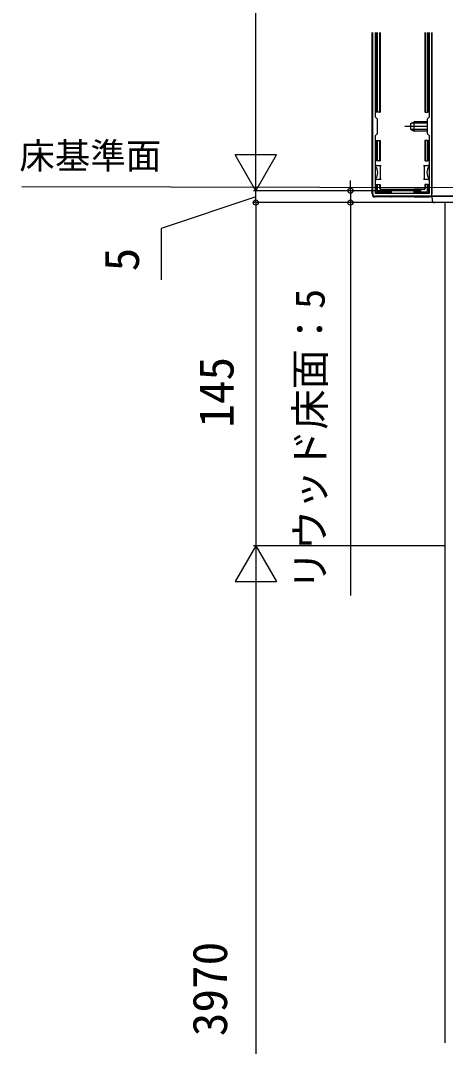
# Model space of a CAD drawing. Units: millimetres, scale not verified. Extents: x -875 to 875, y -1305 to 1298.
# Drawn here: x -246 to -66.2, y 283.4 to 717 of the extents above; entities that cross this region are included whole.
import ezdxf
from ezdxf.enums import TextEntityAlignment as Align

# ---------------------------------------------------------------- set-up
doc = ezdxf.new("R2010")
doc.units = ezdxf.units.MM
doc.header["$LTSCALE"] = 8
for name, color, linetype in [('0-1_USER1', 3, 'Continuous'), ('0-2_YKK_11', 7, 'Continuous'), ('0-3_YKK_12', 2, 'Continuous'), ('0-4_YKK_13', 4, 'Continuous'), ('0-5_YKK_D', 6, 'Continuous')]:
    doc.layers.add(name, color=color, linetype=linetype)
doc.styles.add('ＭＳ ゴシック', font='')
doc.styles.get('ＭＳ ゴシック').set_extended_font_data('MS Gothic')

msp = doc.modelspace()

# ---------------------------------------------------------------- linework, layer by layer
at = {"layer": '0-2_YKK_11'}
for p, q in [((-97, 643.7), (-97, 711.95)), ((-72, 711.95), (-72, 643.7)), ((-73, 642.7), (-96, 642.7))]:
    msp.add_line(p, q, dxfattribs=at)
msp.add_lwpolyline([(-73.1, 711.95), (-73.1, 676.1), (-74, 675.2), (-74, 669.2), (-73.1, 668.3), (-73.1, 643.8), (-95.9, 643.8), (-95.9, 668.3), (-95, 669.2), (-95, 675.2), (-95.9, 676.1), (-95.9, 711.95)], dxfattribs=at)
for centre, start, end in [((-96, 643.7), 180, 270), ((-73, 643.7), 270, 0)]:
    msp.add_arc(centre, 1, start, end, dxfattribs=at)
at = {"layer": '0-3_YKK_12'}
for p, q in [((-72, 642.7), (-72, 711.95)), ((561, 645), (-245.505, 646.637)), ((-72, 642.7), (-44.5, 642.7)), ((-66.5, 640), (-66.5, 285))]:
    msp.add_line(p, q, dxfattribs=at)
at = {"layer": '0-4_YKK_13'}
for p, q in [((-97.3, 643.698), (-97.3, 711.95)), ((-95.6, 678.2), (-95.6, 711.95)), ((-95.1, 711.95), (-95.1, 678.2)), ((-94.1, 711.95), (-94.1, 678.2)), ((-93.952, 711.95), (-93.952, 678.2)), ((-75.048, 711.95), (-75.048, 678.2)), ((-74.9, 711.95), (-74.9, 678.2)), ((-73.9, 678.2), (-73.9, 711.95)), ((-73.4, 711.95), (-73.4, 678.2)), ((-95.1, 678.2), (-95.6, 678.2)), ((-94.1, 678.2), (-95.1, 678.2)), ((-94.1, 678.2), (-93.952, 678.2)), ((-74.9, 678.2), (-75.048, 678.2)), ((-74.9, 678.2), (-73.9, 678.2)), ((-73.4, 678.2), (-73.9, 678.2)), ((-74, 672.2), (-83.4, 672.2)), ((-80.9, 673.5), (-79.5, 674.2)), ((-80.9, 670.9), (-80.9, 673.5)), ((-74, 673.546), (-80.809, 673.546)), ((-74, 674.2), (-79.5, 674.2)), ((-80.9, 670.9), (-79.5, 670.2)), ((-74, 670.854), (-80.809, 670.854)), ((-95.6, 657.7), (-95.6, 666.2)), ((-95.6, 666.2), (-95.1, 666.2)), ((-95.1, 666.2), (-95.1, 657.7)), ((-95.1, 666.2), (-94.1, 666.2)), ((-94.1, 666.2), (-93.952, 666.2)), ((-93.952, 666.2), (-93.952, 657.7)), ((-75.048, 666.2), (-75.048, 657.7)), ((-74.9, 666.2), (-75.048, 666.2)), ((-74.9, 666.2), (-74.9, 657.7)), ((-73.9, 666.2), (-73.4, 666.2)), ((-73.4, 666.2), (-73.4, 657.7)), ((-95.4, 655.7), (-95.9, 655.7)), ((-95.1, 657.7), (-95.6, 657.7)), ((-94.1, 657.7), (-93.952, 657.7)), ((-93.9, 655.7), (-93.4, 655.7)), ((-75.6, 655.7), (-75.1, 655.7)), ((-74.9, 657.7), (-75.048, 657.7)), ((-74.9, 657.7), (-73.9, 657.7)), ((-73.4, 657.7), (-73.9, 657.7)), ((-73.1, 655.7), (-73.6, 655.7)), ((-95.9, 649.7), (-95.4, 649.7)), ((-95.6, 644.5), (-95.6, 647.7)), ((-95.6, 647.7), (-95.1, 647.7)), ((-95.1, 647.7), (-95.1, 644.993)), ((-95.1, 647.7), (-94.1, 647.7)), ((-94.1, 647.7), (-94.1, 646)), ((-94.1, 647.7), (-93.952, 647.7)), ((-93.952, 647.7), (-93.952, 646.148)), ((-93.4, 649.7), (-93.9, 649.7)), ((-75.1, 649.7), (-75.6, 649.7)), ((-75.048, 647.7), (-75.048, 646.148)), ((-74.9, 647.7), (-75.048, 647.7)), ((-74.9, 647.7), (-74.9, 646)), ((-73.9, 647.7), (-74.9, 647.7)), ((-73.9, 644.993), (-73.9, 647.7)), ((-73.6, 649.7), (-73.1, 649.7)), ((-89.5, 642.4), (-96.002, 642.4)), ((-89.5, 644), (-95.1, 644)), ((-94.607, 644.5), (-89.5, 644.5)), ((-93.6, 645.5), (-89.5, 645.5)), ((-93.452, 645.648), (-89.5, 645.648)), ((-89.5, 645.5), (-89.5, 645.648)), ((-89.5, 645.648), (-79.5, 645.648)), ((-89.5, 645.5), (-89.5, 644.5)), ((-89.5, 644.5), (-89.5, 644)), ((-89.5, 644), (-89.5, 643.8)), ((-89.5, 642.7), (-89.5, 642.4)), ((-89.5, 642.4), (-89.3, 642.492)), ((-89.3, 645.648), (-89.3, 643.8)), ((-89.3, 642.7), (-89.3, 642.492)), ((-79.7, 645.648), (-79.7, 643.8)), ((-79.5, 642.4), (-79.7, 642.492)), ((-75.548, 645.648), (-79.5, 645.648)), ((-79.5, 645.5), (-79.5, 645.648)), ((-75.4, 645.5), (-79.5, 645.5)), ((-79.5, 645.5), (-79.5, 644.5)), ((-79.5, 644.5), (-74.393, 644.5)), ((-79.5, 644), (-79.5, 644.5)), ((-73.9, 644), (-79.5, 644)), ((-79.5, 644), (-79.5, 643.8)), ((-79.5, 642.7), (-79.5, 642.4)), ((-79.5, 642.4), (-72.998, 642.4)), ((-72, 642.7), (-71.892, 640.939)), ((-44.5, 642.7), (-72, 642.7)), ((-45.606, 640), (-70.894, 640))]:
    msp.add_line(p, q, dxfattribs=at)
for points in [[(-74, 670.2), (-79.5, 670.2), (-79.5, 674.2)], [(-94.1, 666.2), (-94.1, 657.7), (-95.1, 657.7)], [(-73.9, 657.7), (-73.9, 666.2), (-74.9, 666.2)], [(-95.4, 655.7), (-93.9, 655.7), (-93.9, 652.7)], [(-75.1, 652.7), (-75.1, 655.7), (-73.6, 655.7)], [(-93.9, 652.7), (-93.9, 649.7), (-95.4, 649.7)], [(-73.6, 649.7), (-75.1, 649.7), (-75.1, 652.7)], [(-73.9, 647.7), (-73.4, 647.7), (-73.4, 644.5)], [(-79.7, 642.7), (-79.7, 642.492), (-89.3, 642.492)]]:
    msp.add_lwpolyline(points, dxfattribs=at)
for centre, radius, start, end in [((-95.6, 679.2), 0.3, 90, 270), ((-73.4, 679.2), 0.3, 270, 90), ((-95.6, 658.7), 0.3, 90, 270), ((-73.4, 658.7), 0.3, 270, 90), ((-95.6, 646.7), 0.3, 90, 270), ((-73.4, 646.7), 0.3, 270, 90), ((-95.1, 644.5), 0.5, 180, 180.77436), ((-95.1, 644.5), 0.5, 180.77436, 269.22564), ((-95.1, 644.5), 0.5, 269.22564, 270), ((-73.9, 644.5), 0.5, 270, 270.77436), ((-73.9, 644.5), 0.5, 270.77436, 359.22564), ((-73.9, 644.5), 0.5, 359.22564, 0), ((-70.894, 641), 1, 183.5, 270)]:
    msp.add_arc(centre, radius, start, end, dxfattribs=at)
for centre, major_axis, ratio, start_param, end_param in [((-96.9, 652.7), (0, 3), 0.666667, 4.712389, 5.7595865), ((-72.1, 652.7), (0, 3), 0.666667, 0.5235988, 1.5707963), ((-96.9, 652.7), (0, 3), 0.666667, 3.6651914, 4.712389), ((-72.1, 652.7), (0, 3), 0.666667, 1.5707963, 2.6179939), ((-93.452, 646.148), (-0.354, -0.354), 0.999924, 5.4978252, 7.0685454), ((-75.548, 646.148), (0.354, -0.354), 0.999924, 5.4978252, 7.0685454), ((-95.998, 643.702), (-0.923, -0.923), 0.99628, 5.4996506, 7.06672), ((-94.593, 645.007), (0.363, 0.363), 0.973329, 2.3697096, 3.9134757), ((-93.6, 646), (-0.354, -0.354), 0.999924, 5.4978252, 7.0685454), ((-75.4, 646), (0.354, -0.354), 0.999924, 5.4978252, 7.0685454), ((-74.407, 645.007), (0.363, -0.363), 0.973329, 5.5113023, 7.0550683), ((-73.002, 643.702), (0.923, -0.923), 0.99628, 5.4996506, 6.374234)]:
    msp.add_ellipse(centre, major_axis=major_axis, ratio=ratio, start_param=start_param, end_param=end_param, dxfattribs=at)
at = {"layer": '0-5_YKK_D'}
for p, q in [((-146.5, 662.5), (-146.5, 1052.5)), ((-146.5, 645), (-146.5, 675.311)), ((-146.5, 645), (-155.25, 660.155)), ((-137.75, 660.155), (-155.25, 660.155)), ((-146.5, 645), (-137.75, 660.155)), ((-146.5, 645), (-146.5, 649.3)), ((-106.5, 645), (-106.5, 649.3)), ((-76.5, 645), (-147.5, 645)), ((-76.5, 645), (-147.5, 645)), ((-146.5, 640), (-146.5, 645)), ((-146.5, 640), (-146.5, 645)), ((-76.5, 645), (-107.5, 645)), ((-106.5, 645), (-106.5, 640)), ((-67.5, 640), (-147.5, 640)), ((-67.5, 640), (-147.5, 640)), ((-146.5, 640), (-146.5, 495)), ((-146.5, 640), (-146.5, 635.7)), ((-67.5, 640), (-107.5, 640)), ((-106.5, 640), (-106.5, 473.906)), ((-146.5, 495), (-155.25, 479.845)), ((-66.7, 495), (-147.5, 495)), ((-66.7, 495), (-147.5, 495)), ((-146.5, 495), (-137.75, 479.845)), ((-146.5, 495), (-146.5, 464.689)), ((-155.25, 479.845), (-137.75, 479.845)), ((-146.5, 477.5), (-146.5, 56))]:
    msp.add_line(p, q, dxfattribs=at)
msp.add_lwpolyline([(-146.5, 642.5), (-186.5, 629.025), (-186.5, 607.434)], dxfattribs=at)
for centre in [(-106.5, 645), (-146.5, 640), (-146.5, 640), (-106.5, 640)]:
    msp.add_circle(centre, 1.075, dxfattribs=at)

# ---------------------------------------------------------------- texts
at = {"layer": '0-1_USER1', "style": 'ＭＳ ゴシック'}
msp.add_text('床基準面', height=11, dxfattribs=at).set_placement((-246.496, 650.985), align=Align.BOTTOM_LEFT)
at = {"layer": '0-5_YKK_D', "style": 'ＭＳ ゴシック'}
for s, height, p in [('5', 14.66, (-191.5, 610.957)), ('リウッド床面：5', 12.46, (-113.625, 476.105)), ('145', 14.66, (-151.5, 544.886)), ('h1＝870、3370、3970', 14.66, (-154.227, 138))]:
    msp.add_text(s, height=height, rotation=90, dxfattribs=at).set_placement(p, align=Align.BOTTOM_LEFT)

doc.saveas('drawing.dxf')
